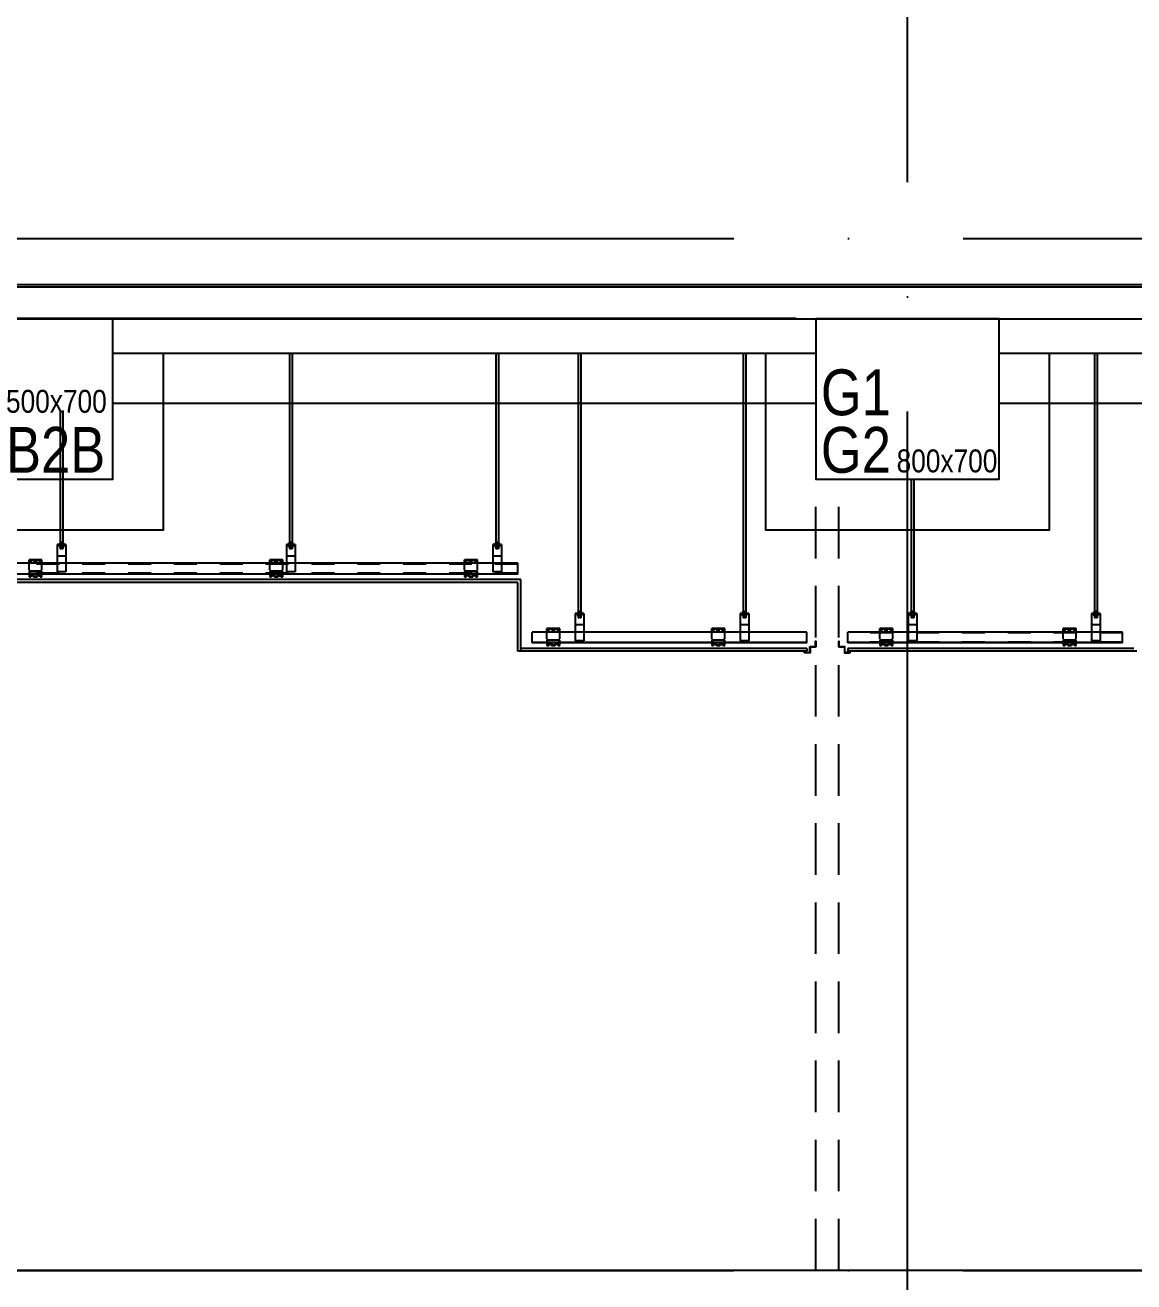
# Model space of a CAD drawing. Header units: millimetres. Extents: x 4754612 to 5801174, y 2368242 to 2777223.
# Drawn here: x 4925814 to 4930651, y 2617700 to 2623180 of the extents above; entities that cross this region are included whole.
import ezdxf
from ezdxf.enums import TextEntityAlignment as Align

# ---------------------------------------------------------------- set-up
doc = ezdxf.new("R2010")
doc.units = ezdxf.units.MM
doc.header["$LTSCALE"] = 1000
for name, pattern in [('CEN', [6.2, 6, -0.1, 0, -0.1]), ('HID', [0.345, 0.225, -0.12]), ('HIDDEN', [2, 1, -1])]:
    doc.linetypes.add(name, pattern=pattern)
doc.layers.get('DEFPOINTS').update_dxf_attribs({"color": 151})
for name, color, linetype in [('4', 4, 'Continuous'), ('8', 8, 'Continuous'), ('A-중심선', 10, 'CEN'), ('CON', 2, 'Continuous'), ('ELE-06', 6, 'Continuous'), ('ELE-2', 4, 'Continuous'), ('ELE-8', 8, 'Continuous'), ('FIN', 40, 'Continuous'), ('helco', 7, 'Continuous'), ('INS', 251, 'Continuous')]:
    doc.layers.add(name, color=color, linetype=linetype)
doc.styles.add('A.NARROW', font='ARIALN.TTF')

# ---------------------------------------------------------------- blocks, each defined once
blk = doc.blocks.new('A$C169C7E02')
at = {"layer": 'CON'}
blk.add_lwpolyline([(0, 0), (0, -700), (800, -700), (800, -400), (800, -400), (800, 0)], close=True, dxfattribs=at)
at = {"layer": 'DEFPOINTS', "style": 'A.NARROW'}
for s, height, p in [('G1', 200, (22.1, -320.6, 0)), ('G2', 200, (22.1, -571.6, 0)), ('800x700', 100, (352.5, -619.7, 0))]:
    blk.add_text(s, height=height, dxfattribs=at).set_placement(p, align=Align.MIDDLE_LEFT)
blk = doc.blocks.new('A$C47A51C4E')
at = {"layer": 'CON'}
blk.add_lwpolyline([(0, 300), (500, 300), (500, 1000), (0, 1000)], close=True, dxfattribs=at)
at = {"layer": 'DEFPOINTS', "style": 'A.NARROW'}
for s, height, p in [('500x700', 100, (33.3, 640.2, 0)), ('B2B', 200, (33.3, 428.4, 0))]:
    blk.add_text(s, height=height, dxfattribs=at).set_placement(p, align=Align.MIDDLE_LEFT)

msp = doc.modelspace()

# ---------------------------------------------------------------- linework, layer by layer
at = {"layer": '4', "ltscale": 0.1}
for points in [[(4929213.3, 2620443.621), (4929213.3, 2620449.621), (4929214.3, 2620449.621), (4929214.3, 2620444.621), (4929237.3, 2620444.621), (4929237.3, 2620469.621), (4929262.3, 2620469.621), (4929262.3, 2620493.621), (4929263.3, 2620493.621), (4929263.3, 2620468.621), (4929238.3, 2620468.621), (4929238.3, 2620443.621), (4929213.3, 2620443.621)], [(4929413.3, 2620443.621), (4929413.3, 2620449.621), (4929412.3, 2620449.621), (4929412.3, 2620444.621), (4929389.3, 2620444.621), (4929389.3, 2620469.621), (4929364.3, 2620469.621), (4929364.3, 2620493.621), (4929363.3, 2620493.621), (4929363.3, 2620468.621), (4929388.3, 2620468.621), (4929388.3, 2620443.621), (4929413.3, 2620443.621)]]:
    msp.add_lwpolyline(points, dxfattribs=at)
at = {"layer": '8'}
for p, q in [((4926967.543, 2621749.621), (4926967.543, 2620920.871)), ((4926978.793, 2621749.621), (4926978.793, 2620920.871)), ((4927867.543, 2621749.621), (4927867.543, 2620920.871)), ((4927878.793, 2621749.621), (4927878.793, 2620920.871)), ((4928227.22, 2621749.621), (4928227.22, 2620620.871)), ((4928238.47, 2621749.621), (4928238.47, 2620620.871)), ((4928946.075, 2621749.621), (4928946.075, 2620620.871)), ((4928957.325, 2621749.621), (4928957.325, 2620620.871)), ((4930479.167, 2621749.621), (4930479.167, 2620620.871)), ((4930490.417, 2621749.621), (4930490.417, 2620620.871)), ((4925967.543, 2621499.621), (4925967.543, 2620920.871)), ((4925978.793, 2621499.621), (4925978.793, 2620920.871)), ((4929679.167, 2621199.621), (4929679.167, 2620620.871)), ((4929690.417, 2621199.621), (4929690.417, 2620620.871)), ((4925954.418, 2620914.621), (4925954.418, 2620795.871)), ((4925991.918, 2620914.621), (4925954.418, 2620914.621)), ((4925991.918, 2620910.871), (4925954.418, 2620910.871)), ((4925984.418, 2620918.371), (4925961.918, 2620918.371)), ((4925961.918, 2620918.371), (4925961.918, 2620914.621)), ((4925961.918, 2620910.871), (4925961.918, 2620907.121)), ((4925984.418, 2620907.121), (4925961.918, 2620907.121)), ((4925965.668, 2620918.371), (4925965.668, 2620914.621)), ((4925965.668, 2620910.871), (4925965.668, 2620907.121)), ((4925978.793, 2620923.371), (4925967.543, 2620923.371)), ((4925978.793, 2620920.871), (4925967.543, 2620920.871)), ((4925967.543, 2620907.121), (4925967.543, 2620895.871)), ((4925978.793, 2620905.871), (4925967.543, 2620905.871)), ((4925978.793, 2620903.371), (4925967.543, 2620903.371)), ((4925978.793, 2620900.871), (4925967.543, 2620900.871)), ((4925978.793, 2620898.371), (4925967.543, 2620898.371)), ((4925978.793, 2620898.371), (4925967.543, 2620898.371)), ((4925978.793, 2620895.871), (4925967.543, 2620895.871)), ((4925978.793, 2620907.121), (4925978.793, 2620895.871)), ((4925980.668, 2620918.371), (4925980.668, 2620914.621)), ((4925980.668, 2620910.871), (4925980.668, 2620907.121)), ((4925984.418, 2620918.371), (4925984.418, 2620914.621)), ((4925984.418, 2620910.871), (4925984.418, 2620907.121)), ((4925991.918, 2620914.621), (4925991.918, 2620795.871)), ((4926954.418, 2620914.621), (4926954.418, 2620795.871)), ((4926991.918, 2620914.621), (4926954.418, 2620914.621)), ((4926991.918, 2620910.871), (4926954.418, 2620910.871)), ((4926984.418, 2620918.371), (4926961.918, 2620918.371)), ((4926961.918, 2620918.371), (4926961.918, 2620914.621)), ((4926961.918, 2620910.871), (4926961.918, 2620907.121)), ((4926984.418, 2620907.121), (4926961.918, 2620907.121)), ((4926965.668, 2620918.371), (4926965.668, 2620914.621)), ((4926965.668, 2620910.871), (4926965.668, 2620907.121)), ((4926978.793, 2620923.371), (4926967.543, 2620923.371)), ((4926978.793, 2620920.871), (4926967.543, 2620920.871)), ((4926967.543, 2620907.121), (4926967.543, 2620895.871)), ((4926978.793, 2620905.871), (4926967.543, 2620905.871)), ((4926978.793, 2620903.371), (4926967.543, 2620903.371)), ((4926978.793, 2620900.871), (4926967.543, 2620900.871)), ((4926978.793, 2620898.371), (4926967.543, 2620898.371)), ((4926978.793, 2620898.371), (4926967.543, 2620898.371)), ((4926978.793, 2620895.871), (4926967.543, 2620895.871)), ((4926978.793, 2620907.121), (4926978.793, 2620895.871)), ((4926980.668, 2620918.371), (4926980.668, 2620914.621)), ((4926980.668, 2620910.871), (4926980.668, 2620907.121)), ((4926984.418, 2620918.371), (4926984.418, 2620914.621)), ((4926984.418, 2620910.871), (4926984.418, 2620907.121)), ((4926991.918, 2620914.621), (4926991.918, 2620795.871)), ((4927854.418, 2620914.621), (4927854.418, 2620795.871)), ((4927891.918, 2620914.621), (4927854.418, 2620914.621)), ((4927891.918, 2620910.871), (4927854.418, 2620910.871)), ((4927884.418, 2620918.371), (4927861.918, 2620918.371)), ((4927861.918, 2620918.371), (4927861.918, 2620914.621)), ((4927861.918, 2620910.871), (4927861.918, 2620907.121)), ((4927884.418, 2620907.121), (4927861.918, 2620907.121)), ((4927865.668, 2620918.371), (4927865.668, 2620914.621)), ((4927865.668, 2620910.871), (4927865.668, 2620907.121)), ((4927878.793, 2620923.371), (4927867.543, 2620923.371)), ((4927878.793, 2620920.871), (4927867.543, 2620920.871)), ((4927867.543, 2620907.121), (4927867.543, 2620895.871)), ((4927878.793, 2620905.871), (4927867.543, 2620905.871)), ((4927878.793, 2620903.371), (4927867.543, 2620903.371)), ((4927878.793, 2620900.871), (4927867.543, 2620900.871)), ((4927878.793, 2620898.371), (4927867.543, 2620898.371)), ((4927878.793, 2620898.371), (4927867.543, 2620898.371)), ((4927878.793, 2620895.871), (4927867.543, 2620895.871)), ((4927878.793, 2620907.121), (4927878.793, 2620895.871)), ((4927880.668, 2620918.371), (4927880.668, 2620914.621)), ((4927880.668, 2620910.871), (4927880.668, 2620907.121)), ((4927884.418, 2620918.371), (4927884.418, 2620914.621)), ((4927884.418, 2620910.871), (4927884.418, 2620907.121)), ((4927891.918, 2620914.621), (4927891.918, 2620795.871)), ((4925887.17, 2620848.371), (4925830.92, 2620848.371)), ((4925830.92, 2620804.621), (4925830.92, 2620848.371)), ((4925887.17, 2620845.871), (4925830.92, 2620845.871)), ((4925834.531, 2620837.121), (4925830.92, 2620837.121)), ((4925839.67, 2620837.121), (4925835.891, 2620837.121)), ((4925839.67, 2620843.039), (4925839.67, 2620848.371)), ((4925839.67, 2620837.121), (4925839.67, 2620841.34)), ((4925854.67, 2620843.039), (4925854.67, 2620848.371)), ((4925854.67, 2620837.121), (4925854.67, 2620841.34)), ((4925858.678, 2620837.121), (4925854.67, 2620837.121)), ((4925863.42, 2620837.121), (4925860.378, 2620837.121)), ((4925863.42, 2620843.039), (4925863.42, 2620848.371)), ((4925863.42, 2620837.121), (4925863.42, 2620841.34)), ((4925878.42, 2620843.039), (4925878.42, 2620848.371)), ((4925878.42, 2620837.121), (4925878.42, 2620841.34)), ((4925881.464, 2620837.121), (4925878.42, 2620837.121)), ((4925887.17, 2620837.121), (4925883.505, 2620837.121)), ((4925887.17, 2620804.621), (4925887.17, 2620848.371)), ((4925991.918, 2620864.621), (4925954.418, 2620864.621)), ((4926937.569, 2620848.371), (4926881.319, 2620848.371)), ((4926881.319, 2620804.621), (4926881.319, 2620848.371)), ((4926937.569, 2620845.871), (4926881.319, 2620845.871)), ((4926884.93, 2620837.121), (4926881.319, 2620837.121)), ((4926890.069, 2620837.121), (4926886.29, 2620837.121)), ((4926890.069, 2620843.039), (4926890.069, 2620848.371)), ((4926890.069, 2620837.121), (4926890.069, 2620841.34)), ((4926905.069, 2620843.039), (4926905.069, 2620848.371)), ((4926905.069, 2620837.121), (4926905.069, 2620841.34)), ((4926909.077, 2620837.121), (4926905.069, 2620837.121)), ((4926913.819, 2620837.121), (4926910.778, 2620837.121)), ((4926913.819, 2620843.039), (4926913.819, 2620848.371)), ((4926913.819, 2620837.121), (4926913.819, 2620841.34)), ((4926928.819, 2620843.039), (4926928.819, 2620848.371)), ((4926928.819, 2620837.121), (4926928.819, 2620841.34)), ((4926931.864, 2620837.121), (4926928.819, 2620837.121)), ((4926937.569, 2620837.121), (4926933.904, 2620837.121)), ((4926937.569, 2620804.621), (4926937.569, 2620848.371)), ((4926991.918, 2620864.621), (4926954.418, 2620864.621)), ((4927787.17, 2620848.371), (4927730.92, 2620848.371)), ((4927730.92, 2620804.621), (4927730.92, 2620848.371)), ((4927787.17, 2620845.871), (4927730.92, 2620845.871)), ((4927734.531, 2620837.121), (4927730.92, 2620837.121)), ((4927739.67, 2620837.121), (4927735.891, 2620837.121)), ((4927739.67, 2620843.039), (4927739.67, 2620848.371)), ((4927739.67, 2620837.121), (4927739.67, 2620841.34)), ((4927754.67, 2620843.039), (4927754.67, 2620848.371)), ((4927754.67, 2620837.121), (4927754.67, 2620841.34)), ((4927758.678, 2620837.121), (4927754.67, 2620837.121)), ((4927763.42, 2620837.121), (4927760.378, 2620837.121)), ((4927763.42, 2620843.039), (4927763.42, 2620848.371)), ((4927763.42, 2620837.121), (4927763.42, 2620841.34)), ((4927778.42, 2620843.039), (4927778.42, 2620848.371)), ((4927778.42, 2620837.121), (4927778.42, 2620841.34)), ((4927781.464, 2620837.121), (4927778.42, 2620837.121)), ((4927787.17, 2620837.121), (4927783.505, 2620837.121)), ((4927787.17, 2620804.621), (4927787.17, 2620848.371)), ((4927891.918, 2620864.621), (4927854.418, 2620864.621)), ((4925837.17, 2620798.371), (4925830.92, 2620804.621)), ((4925830.92, 2620798.371), (4925830.92, 2620774.621)), ((4925837.17, 2620798.371), (4925830.92, 2620798.371)), ((4925833.42, 2620795.871), (4925833.42, 2620777.121)), ((4925837.17, 2620795.871), (4925833.42, 2620795.871)), ((4925884.67, 2620788.371), (4925833.42, 2620788.371)), ((4925833.42, 2620777.121), (4925836.284, 2620777.121)), ((4925880.92, 2620798.371), (4925837.17, 2620798.371)), ((4925837.17, 2620795.871), (4925837.17, 2620798.371)), ((4925853.055, 2620777.121), (4925865.034, 2620777.121)), ((4925880.92, 2620798.371), (4925887.17, 2620804.621)), ((4925880.92, 2620795.871), (4925880.92, 2620798.371)), ((4925887.17, 2620798.371), (4925880.92, 2620798.371)), ((4925884.67, 2620795.871), (4925880.92, 2620795.871)), ((4925881.805, 2620777.121), (4925884.67, 2620777.121)), ((4925884.67, 2620777.121), (4925884.67, 2620795.871)), ((4925887.17, 2620774.621), (4925887.17, 2620798.371)), ((4925991.918, 2620795.871), (4925954.418, 2620795.871)), ((4926887.569, 2620798.371), (4926881.319, 2620804.621)), ((4926881.319, 2620798.371), (4926881.319, 2620774.621)), ((4926887.569, 2620798.371), (4926881.319, 2620798.371)), ((4926883.819, 2620795.871), (4926883.819, 2620777.121)), ((4926887.569, 2620795.871), (4926883.819, 2620795.871)), ((4926883.819, 2620777.121), (4926886.684, 2620777.121)), ((4926931.319, 2620798.371), (4926887.569, 2620798.371)), ((4926887.569, 2620795.871), (4926887.569, 2620798.371)), ((4926903.454, 2620777.121), (4926915.434, 2620777.121)), ((4926931.319, 2620798.371), (4926937.569, 2620804.621)), ((4926937.569, 2620798.371), (4926931.319, 2620798.371)), ((4926931.319, 2620795.871), (4926931.319, 2620798.371)), ((4926935.069, 2620795.871), (4926931.319, 2620795.871)), ((4926932.204, 2620777.121), (4926935.069, 2620777.121)), ((4926935.069, 2620777.121), (4926935.069, 2620795.871)), ((4926937.569, 2620774.621), (4926937.569, 2620798.371)), ((4926991.918, 2620795.871), (4926954.418, 2620795.871)), ((4927737.17, 2620798.371), (4927730.92, 2620804.621)), ((4927730.92, 2620798.371), (4927730.92, 2620774.621)), ((4927737.17, 2620798.371), (4927730.92, 2620798.371)), ((4927733.42, 2620795.871), (4927733.42, 2620777.121)), ((4927737.17, 2620795.871), (4927733.42, 2620795.871)), ((4927784.67, 2620788.371), (4927733.42, 2620788.371)), ((4927733.42, 2620777.121), (4927736.284, 2620777.121)), ((4927780.92, 2620798.371), (4927737.17, 2620798.371)), ((4927737.17, 2620795.871), (4927737.17, 2620798.371)), ((4927753.055, 2620777.121), (4927765.034, 2620777.121)), ((4927780.92, 2620798.371), (4927787.17, 2620804.621)), ((4927780.92, 2620795.871), (4927780.92, 2620798.371)), ((4927787.17, 2620798.371), (4927780.92, 2620798.371)), ((4927784.67, 2620795.871), (4927780.92, 2620795.871)), ((4927781.805, 2620777.121), (4927784.67, 2620777.121)), ((4927784.67, 2620777.121), (4927784.67, 2620795.871)), ((4927787.17, 2620774.621), (4927787.17, 2620798.371)), ((4927891.918, 2620795.871), (4927854.418, 2620795.871)), ((4925830.92, 2620774.621), (4925838.42, 2620774.621)), ((4925850.92, 2620774.621), (4925867.17, 2620774.621)), ((4925879.67, 2620774.621), (4925887.17, 2620774.621)), ((4926881.319, 2620774.621), (4926888.819, 2620774.621)), ((4926901.319, 2620774.621), (4926917.569, 2620774.621)), ((4926930.069, 2620774.621), (4926937.569, 2620774.621)), ((4927730.92, 2620774.621), (4927738.42, 2620774.621)), ((4927750.92, 2620774.621), (4927767.17, 2620774.621)), ((4927779.67, 2620774.621), (4927787.17, 2620774.621)), ((4928214.095, 2620614.621), (4928214.095, 2620495.871)), ((4928251.595, 2620614.621), (4928214.095, 2620614.621)), ((4928244.095, 2620618.371), (4928221.595, 2620618.371)), ((4928221.595, 2620618.371), (4928221.595, 2620614.621)), ((4928225.345, 2620618.371), (4928225.345, 2620614.621)), ((4928238.47, 2620623.371), (4928227.22, 2620623.371)), ((4928238.47, 2620620.871), (4928227.22, 2620620.871)), ((4928240.345, 2620618.371), (4928240.345, 2620614.621)), ((4928244.095, 2620618.371), (4928244.095, 2620614.621)), ((4928251.595, 2620614.621), (4928251.595, 2620495.871)), ((4928932.95, 2620614.621), (4928932.95, 2620495.871)), ((4928970.45, 2620614.621), (4928932.95, 2620614.621)), ((4928962.95, 2620618.371), (4928940.45, 2620618.371)), ((4928940.45, 2620618.371), (4928940.45, 2620614.621)), ((4928944.2, 2620618.371), (4928944.2, 2620614.621)), ((4928957.325, 2620623.371), (4928946.075, 2620623.371)), ((4928957.325, 2620620.871), (4928946.075, 2620620.871)), ((4928959.2, 2620618.371), (4928959.2, 2620614.621)), ((4928962.95, 2620618.371), (4928962.95, 2620614.621)), ((4928970.45, 2620614.621), (4928970.45, 2620495.871)), ((4929666.042, 2620614.621), (4929666.042, 2620495.871)), ((4929703.542, 2620614.621), (4929666.042, 2620614.621)), ((4929696.042, 2620618.371), (4929673.542, 2620618.371)), ((4929673.542, 2620618.371), (4929673.542, 2620614.621)), ((4929677.292, 2620618.371), (4929677.292, 2620614.621)), ((4929690.417, 2620623.371), (4929679.167, 2620623.371)), ((4929690.417, 2620620.871), (4929679.167, 2620620.871)), ((4929692.292, 2620618.371), (4929692.292, 2620614.621)), ((4929696.042, 2620618.371), (4929696.042, 2620614.621)), ((4929703.542, 2620614.621), (4929703.542, 2620495.871)), ((4930466.042, 2620614.621), (4930466.042, 2620495.871)), ((4930503.542, 2620614.621), (4930466.042, 2620614.621)), ((4930496.042, 2620618.371), (4930473.542, 2620618.371)), ((4930473.542, 2620618.371), (4930473.542, 2620614.621)), ((4930477.292, 2620618.371), (4930477.292, 2620614.621)), ((4930490.417, 2620623.371), (4930479.167, 2620623.371)), ((4930490.417, 2620620.871), (4930479.167, 2620620.871)), ((4930492.292, 2620618.371), (4930492.292, 2620614.621)), ((4930496.042, 2620618.371), (4930496.042, 2620614.621)), ((4930503.542, 2620614.621), (4930503.542, 2620495.871)), ((4928251.595, 2620610.871), (4928214.095, 2620610.871)), ((4928251.595, 2620564.621), (4928214.095, 2620564.621)), ((4928221.595, 2620610.871), (4928221.595, 2620607.121)), ((4928244.095, 2620607.121), (4928221.595, 2620607.121)), ((4928225.345, 2620610.871), (4928225.345, 2620607.121)), ((4928227.22, 2620607.121), (4928227.22, 2620595.871)), ((4928238.47, 2620605.871), (4928227.22, 2620605.871)), ((4928238.47, 2620603.371), (4928227.22, 2620603.371)), ((4928238.47, 2620600.871), (4928227.22, 2620600.871)), ((4928238.47, 2620598.371), (4928227.22, 2620598.371)), ((4928238.47, 2620598.371), (4928227.22, 2620598.371)), ((4928238.47, 2620595.871), (4928227.22, 2620595.871)), ((4928238.47, 2620607.121), (4928238.47, 2620595.871)), ((4928240.345, 2620610.871), (4928240.345, 2620607.121)), ((4928244.095, 2620610.871), (4928244.095, 2620607.121)), ((4928970.45, 2620610.871), (4928932.95, 2620610.871)), ((4928970.45, 2620564.621), (4928932.95, 2620564.621)), ((4928940.45, 2620610.871), (4928940.45, 2620607.121)), ((4928962.95, 2620607.121), (4928940.45, 2620607.121)), ((4928944.2, 2620610.871), (4928944.2, 2620607.121)), ((4928946.075, 2620607.121), (4928946.075, 2620595.871)), ((4928957.325, 2620605.871), (4928946.075, 2620605.871)), ((4928957.325, 2620603.371), (4928946.075, 2620603.371)), ((4928957.325, 2620600.871), (4928946.075, 2620600.871)), ((4928957.325, 2620598.371), (4928946.075, 2620598.371)), ((4928957.325, 2620598.371), (4928946.075, 2620598.371)), ((4928957.325, 2620595.871), (4928946.075, 2620595.871)), ((4928957.325, 2620607.121), (4928957.325, 2620595.871)), ((4928959.2, 2620610.871), (4928959.2, 2620607.121)), ((4928962.95, 2620610.871), (4928962.95, 2620607.121)), ((4929703.542, 2620610.871), (4929666.042, 2620610.871)), ((4929703.542, 2620564.621), (4929666.042, 2620564.621)), ((4929673.542, 2620610.871), (4929673.542, 2620607.121)), ((4929696.042, 2620607.121), (4929673.542, 2620607.121)), ((4929677.292, 2620610.871), (4929677.292, 2620607.121)), ((4929679.167, 2620607.121), (4929679.167, 2620595.871)), ((4929690.417, 2620605.871), (4929679.167, 2620605.871)), ((4929690.417, 2620603.371), (4929679.167, 2620603.371)), ((4929690.417, 2620600.871), (4929679.167, 2620600.871)), ((4929690.417, 2620598.371), (4929679.167, 2620598.371)), ((4929690.417, 2620598.371), (4929679.167, 2620598.371)), ((4929690.417, 2620595.871), (4929679.167, 2620595.871)), ((4929690.417, 2620607.121), (4929690.417, 2620595.871)), ((4929692.292, 2620610.871), (4929692.292, 2620607.121)), ((4929696.042, 2620610.871), (4929696.042, 2620607.121)), ((4930503.542, 2620610.871), (4930466.042, 2620610.871)), ((4930503.542, 2620564.621), (4930466.042, 2620564.621)), ((4930473.542, 2620610.871), (4930473.542, 2620607.121)), ((4930496.042, 2620607.121), (4930473.542, 2620607.121)), ((4930477.292, 2620610.871), (4930477.292, 2620607.121)), ((4930479.167, 2620607.121), (4930479.167, 2620595.871)), ((4930490.417, 2620605.871), (4930479.167, 2620605.871)), ((4930490.417, 2620603.371), (4930479.167, 2620603.371)), ((4930490.417, 2620600.871), (4930479.167, 2620600.871)), ((4930490.417, 2620598.371), (4930479.167, 2620598.371)), ((4930490.417, 2620598.371), (4930479.167, 2620598.371)), ((4930490.417, 2620595.871), (4930479.167, 2620595.871)), ((4930490.417, 2620607.121), (4930490.417, 2620595.871)), ((4930492.292, 2620610.871), (4930492.292, 2620607.121)), ((4930496.042, 2620610.871), (4930496.042, 2620607.121)), ((4928146.846, 2620548.371), (4928090.596, 2620548.371)), ((4928090.596, 2620504.621), (4928090.596, 2620548.371)), ((4928146.846, 2620545.871), (4928090.596, 2620545.871)), ((4928094.207, 2620537.121), (4928090.596, 2620537.121)), ((4928096.846, 2620498.371), (4928090.596, 2620504.621)), ((4928099.346, 2620537.121), (4928095.568, 2620537.121)), ((4928099.346, 2620543.039), (4928099.346, 2620548.371)), ((4928099.346, 2620537.121), (4928099.346, 2620541.34)), ((4928114.346, 2620543.039), (4928114.346, 2620548.371)), ((4928114.346, 2620537.121), (4928114.346, 2620541.34)), ((4928118.354, 2620537.121), (4928114.346, 2620537.121)), ((4928123.096, 2620537.121), (4928120.055, 2620537.121)), ((4928123.096, 2620543.039), (4928123.096, 2620548.371)), ((4928123.096, 2620537.121), (4928123.096, 2620541.34)), ((4928138.096, 2620543.039), (4928138.096, 2620548.371)), ((4928138.096, 2620537.121), (4928138.096, 2620541.34)), ((4928141.141, 2620537.121), (4928138.096, 2620537.121)), ((4928140.596, 2620498.371), (4928146.846, 2620504.621)), ((4928146.846, 2620537.121), (4928143.181, 2620537.121)), ((4928146.846, 2620504.621), (4928146.846, 2620548.371)), ((4928865.701, 2620548.371), (4928809.451, 2620548.371)), ((4928809.451, 2620504.621), (4928809.451, 2620548.371)), ((4928865.701, 2620545.871), (4928809.451, 2620545.871)), ((4928813.062, 2620537.121), (4928809.451, 2620537.121)), ((4928815.701, 2620498.371), (4928809.451, 2620504.621)), ((4928818.201, 2620537.121), (4928814.423, 2620537.121)), ((4928818.201, 2620543.039), (4928818.201, 2620548.371)), ((4928818.201, 2620537.121), (4928818.201, 2620541.34)), ((4928833.201, 2620543.039), (4928833.201, 2620548.371)), ((4928833.201, 2620537.121), (4928833.201, 2620541.34)), ((4928837.209, 2620537.121), (4928833.201, 2620537.121)), ((4928841.951, 2620537.121), (4928838.91, 2620537.121)), ((4928841.951, 2620543.039), (4928841.951, 2620548.371)), ((4928841.951, 2620537.121), (4928841.951, 2620541.34)), ((4928856.951, 2620543.039), (4928856.951, 2620548.371)), ((4928856.951, 2620537.121), (4928856.951, 2620541.34)), ((4928859.996, 2620537.121), (4928856.951, 2620537.121)), ((4928859.451, 2620498.371), (4928865.701, 2620504.621)), ((4928865.701, 2620537.121), (4928862.036, 2620537.121)), ((4928865.701, 2620504.621), (4928865.701, 2620548.371)), ((4929598.793, 2620548.371), (4929542.543, 2620548.371)), ((4929542.543, 2620504.621), (4929542.543, 2620548.371)), ((4929598.793, 2620545.871), (4929542.543, 2620545.871)), ((4929546.154, 2620537.121), (4929542.543, 2620537.121)), ((4929548.793, 2620498.371), (4929542.543, 2620504.621)), ((4929551.293, 2620537.121), (4929547.515, 2620537.121)), ((4929551.293, 2620543.039), (4929551.293, 2620548.371)), ((4929551.293, 2620537.121), (4929551.293, 2620541.34)), ((4929566.293, 2620543.039), (4929566.293, 2620548.371)), ((4929566.293, 2620537.121), (4929566.293, 2620541.34)), ((4929570.301, 2620537.121), (4929566.293, 2620537.121)), ((4929575.043, 2620537.121), (4929572.002, 2620537.121)), ((4929575.043, 2620543.039), (4929575.043, 2620548.371)), ((4929575.043, 2620537.121), (4929575.043, 2620541.34)), ((4929590.043, 2620543.039), (4929590.043, 2620548.371)), ((4929590.043, 2620537.121), (4929590.043, 2620541.34)), ((4929593.088, 2620537.121), (4929590.043, 2620537.121)), ((4929592.543, 2620498.371), (4929598.793, 2620504.621)), ((4929598.793, 2620537.121), (4929595.128, 2620537.121)), ((4929598.793, 2620504.621), (4929598.793, 2620548.371)), ((4930398.793, 2620548.371), (4930342.543, 2620548.371)), ((4930342.543, 2620504.621), (4930342.543, 2620548.371)), ((4930398.793, 2620545.871), (4930342.543, 2620545.871)), ((4930346.154, 2620537.121), (4930342.543, 2620537.121)), ((4930348.793, 2620498.371), (4930342.543, 2620504.621)), ((4930351.293, 2620537.121), (4930347.515, 2620537.121)), ((4930351.293, 2620543.039), (4930351.293, 2620548.371)), ((4930351.293, 2620537.121), (4930351.293, 2620541.34)), ((4930366.293, 2620543.039), (4930366.293, 2620548.371)), ((4930366.293, 2620537.121), (4930366.293, 2620541.34)), ((4930370.301, 2620537.121), (4930366.293, 2620537.121)), ((4930375.043, 2620537.121), (4930372.002, 2620537.121)), ((4930375.043, 2620543.039), (4930375.043, 2620548.371)), ((4930375.043, 2620537.121), (4930375.043, 2620541.34)), ((4930390.043, 2620543.039), (4930390.043, 2620548.371)), ((4930390.043, 2620537.121), (4930390.043, 2620541.34)), ((4930393.088, 2620537.121), (4930390.043, 2620537.121)), ((4930392.543, 2620498.371), (4930398.793, 2620504.621)), ((4930398.793, 2620537.121), (4930395.128, 2620537.121)), ((4930398.793, 2620504.621), (4930398.793, 2620548.371)), ((4929224.3, 2620488.371), (4928025.8, 2620488.371)), ((4928090.596, 2620498.371), (4928090.596, 2620474.621)), ((4928096.846, 2620498.371), (4928090.596, 2620498.371)), ((4928090.596, 2620474.621), (4928098.096, 2620474.621)), ((4928093.096, 2620495.871), (4928093.096, 2620477.121)), ((4928096.846, 2620495.871), (4928093.096, 2620495.871)), ((4928144.346, 2620488.371), (4928093.096, 2620488.371)), ((4928093.096, 2620477.121), (4928095.961, 2620477.121)), ((4928140.596, 2620498.371), (4928096.846, 2620498.371)), ((4928096.846, 2620495.871), (4928096.846, 2620498.371)), ((4928110.596, 2620474.621), (4928126.846, 2620474.621)), ((4928112.731, 2620477.121), (4928124.711, 2620477.121)), ((4928139.346, 2620474.621), (4928146.846, 2620474.621)), ((4928140.596, 2620495.871), (4928140.596, 2620498.371)), ((4928146.846, 2620498.371), (4928140.596, 2620498.371)), ((4928144.346, 2620495.871), (4928140.596, 2620495.871)), ((4928141.481, 2620477.121), (4928144.346, 2620477.121)), ((4928144.346, 2620477.121), (4928144.346, 2620495.871)), ((4928146.846, 2620474.621), (4928146.846, 2620498.371)), ((4928251.595, 2620495.871), (4928214.095, 2620495.871)), ((4928809.451, 2620498.371), (4928809.451, 2620474.621)), ((4928815.701, 2620498.371), (4928809.451, 2620498.371)), ((4928809.451, 2620474.621), (4928816.951, 2620474.621)), ((4928811.951, 2620495.871), (4928811.951, 2620477.121)), ((4928815.701, 2620495.871), (4928811.951, 2620495.871)), ((4928863.201, 2620488.371), (4928811.951, 2620488.371)), ((4928811.951, 2620477.121), (4928814.816, 2620477.121)), ((4928859.451, 2620498.371), (4928815.701, 2620498.371)), ((4928815.701, 2620495.871), (4928815.701, 2620498.371)), ((4928829.451, 2620474.621), (4928845.701, 2620474.621)), ((4928831.586, 2620477.121), (4928843.566, 2620477.121)), ((4928858.201, 2620474.621), (4928865.701, 2620474.621)), ((4928859.451, 2620495.871), (4928859.451, 2620498.371)), ((4928865.701, 2620498.371), (4928859.451, 2620498.371)), ((4928863.201, 2620495.871), (4928859.451, 2620495.871)), ((4928860.336, 2620477.121), (4928863.201, 2620477.121)), ((4928863.201, 2620477.121), (4928863.201, 2620495.871)), ((4928865.701, 2620474.621), (4928865.701, 2620498.371)), ((4928970.45, 2620495.871), (4928932.95, 2620495.871)), ((4930600.8, 2620488.371), (4929402.687, 2620488.371)), ((4929542.543, 2620498.371), (4929542.543, 2620474.621)), ((4929548.793, 2620498.371), (4929542.543, 2620498.371)), ((4929542.543, 2620474.621), (4929550.043, 2620474.621)), ((4929545.043, 2620495.871), (4929545.043, 2620477.121)), ((4929548.793, 2620495.871), (4929545.043, 2620495.871)), ((4929596.293, 2620488.371), (4929545.043, 2620488.371)), ((4929545.043, 2620477.121), (4929547.908, 2620477.121)), ((4929592.543, 2620498.371), (4929548.793, 2620498.371)), ((4929548.793, 2620495.871), (4929548.793, 2620498.371)), ((4929562.543, 2620474.621), (4929578.793, 2620474.621)), ((4929564.678, 2620477.121), (4929576.658, 2620477.121)), ((4929591.293, 2620474.621), (4929598.793, 2620474.621)), ((4929592.543, 2620495.871), (4929592.543, 2620498.371)), ((4929598.793, 2620498.371), (4929592.543, 2620498.371)), ((4929596.293, 2620495.871), (4929592.543, 2620495.871)), ((4929593.428, 2620477.121), (4929596.293, 2620477.121)), ((4929596.293, 2620477.121), (4929596.293, 2620495.871)), ((4929598.793, 2620474.621), (4929598.793, 2620498.371)), ((4929703.542, 2620495.871), (4929666.042, 2620495.871)), ((4930342.543, 2620498.371), (4930342.543, 2620474.621)), ((4930348.793, 2620498.371), (4930342.543, 2620498.371)), ((4930342.543, 2620474.621), (4930350.043, 2620474.621)), ((4930345.043, 2620495.871), (4930345.043, 2620477.121)), ((4930348.793, 2620495.871), (4930345.043, 2620495.871)), ((4930396.293, 2620488.371), (4930345.043, 2620488.371)), ((4930345.043, 2620477.121), (4930347.908, 2620477.121)), ((4930392.543, 2620498.371), (4930348.793, 2620498.371)), ((4930348.793, 2620495.871), (4930348.793, 2620498.371)), ((4930362.543, 2620474.621), (4930378.793, 2620474.621)), ((4930364.678, 2620477.121), (4930376.658, 2620477.121)), ((4930391.293, 2620474.621), (4930398.793, 2620474.621)), ((4930392.543, 2620495.871), (4930392.543, 2620498.371)), ((4930398.793, 2620498.371), (4930392.543, 2620498.371)), ((4930396.293, 2620495.871), (4930392.543, 2620495.871)), ((4930393.428, 2620477.121), (4930396.293, 2620477.121)), ((4930396.293, 2620477.121), (4930396.293, 2620495.871)), ((4930398.793, 2620474.621), (4930398.793, 2620498.371)), ((4930503.542, 2620495.871), (4930466.042, 2620495.871))]:
    msp.add_line(p, q, dxfattribs=at)
at = {"layer": '8', "linetype": 'HIDDEN', "ltscale": 0.1}
for p, q in [((4927963.3, 2620829.621), (4919663.3, 2620829.621)), ((4927963.3, 2620789.621), (4919663.3, 2620789.621)), ((4930600.8, 2620529.621), (4929402.3, 2620529.621)), ((4930600.8, 2620489.621), (4929402.3, 2620489.621))]:
    msp.add_line(p, q, dxfattribs=at)
at = {"layer": '8'}
for centre, radius, start, end in [((4925844.67, 2620774.621), 8.75, 16.60155, 163.39845), ((4925844.67, 2620774.621), 6.25, 0, 180), ((4925873.42, 2620774.621), 8.75, 16.60155, 163.39845), ((4925873.42, 2620774.621), 6.25, 0, 180), ((4926895.069, 2620774.621), 8.75, 16.60155, 163.39845), ((4926895.069, 2620774.621), 6.25, 0, 180), ((4926923.819, 2620774.621), 8.75, 16.60155, 163.39845), ((4926923.819, 2620774.621), 6.25, 0, 180), ((4927744.67, 2620774.621), 8.75, 16.60155, 163.39845), ((4927744.67, 2620774.621), 6.25, 0, 180), ((4927773.42, 2620774.621), 8.75, 16.60155, 163.39845), ((4927773.42, 2620774.621), 6.25, 0, 180), ((4928104.346, 2620474.621), 8.75, 16.60155, 163.39845), ((4928104.346, 2620474.621), 6.25, 0, 180), ((4928133.096, 2620474.621), 8.75, 16.60155, 163.39845), ((4928133.096, 2620474.621), 6.25, 0, 180), ((4928823.201, 2620474.621), 8.75, 16.60155, 163.39845), ((4928823.201, 2620474.621), 6.25, 0, 180), ((4928851.951, 2620474.621), 8.75, 16.60155, 163.39845), ((4928851.951, 2620474.621), 6.25, 0, 180), ((4929556.293, 2620474.621), 8.75, 16.60155, 163.39845), ((4929556.293, 2620474.621), 6.25, 0, 180), ((4929585.043, 2620474.621), 8.75, 16.60155, 163.39845), ((4929585.043, 2620474.621), 6.25, 0, 180), ((4930356.293, 2620474.621), 8.75, 16.60155, 163.39845), ((4930356.293, 2620474.621), 6.25, 0, 180), ((4930385.043, 2620474.621), 8.75, 16.60155, 163.39845), ((4930385.043, 2620474.621), 6.25, 0, 180)]:
    msp.add_arc(centre, radius, start, end, dxfattribs=at)
at = {"layer": 'A-중심선', "ltscale": 5}
for p, q in [((4929663.3, 2560495.412), (4929663.3, 2645427.791)), ((4867905.529, 2622249.621), (5176073.3, 2622249.621)), ((4867905.529, 2621899.621), (5176073.3, 2621899.621)), ((4867905.529, 2617749.621), (5176073.3, 2617749.621))]:
    msp.add_line(p, q, dxfattribs=at)
at = {"layer": 'CON'}
for p, q in [((4908063.3, 2621899.621), (4951263.3, 2621899.621)), ((4926197.3, 2621749.621), (4929263.3, 2621749.621)), ((4930063.3, 2621749.621), (4933129.3, 2621749.621))]:
    msp.add_line(p, q, dxfattribs=at)
at = {"layer": 'ELE-06'}
msp.add_line((4951663.301, 2617749.621), (4907663.3, 2617749.621), dxfattribs=at)
at = {"layer": 'ELE-2'}
msp.add_line((4907413.3, 2622039.621), (4951913.3, 2622039.621), dxfattribs=at)
at = {"layer": 'ELE-8', "linetype": 'HIDDEN', "ltscale": 100}
msp.add_line((4907413.3, 2621902.621), (4929178.3, 2621902.621), dxfattribs=at)
at = {"layer": 'ELE-8', "color": 251, "linetype": 'HID', "ltscale": 500}
msp.add_line((4907413.3, 2621899.621), (4951913.301, 2621899.621), dxfattribs=at)
at = {"layer": 'FIN'}
msp.add_line((4907471.585, 2622049.621), (4951855.016, 2622049.621), dxfattribs=at)
at = {"layer": 'FIN', "color": 8}
for p, q in [((4927963.3, 2620833.371), (4919663.3, 2620833.371)), ((4927963.3, 2620785.871), (4927963.3, 2620833.371)), ((4927963.3, 2620785.871), (4919663.3, 2620785.871)), ((4929224.3, 2620533.371), (4928025.8, 2620533.371)), ((4928025.8, 2620485.871), (4928025.8, 2620533.371)), ((4929224.3, 2620485.871), (4929224.3, 2620533.371)), ((4930600.8, 2620533.371), (4929402.3, 2620533.371)), ((4929402.3, 2620485.871), (4929402.3, 2620533.371)), ((4930600.8, 2620485.871), (4930600.8, 2620533.371)), ((4929224.3, 2620485.871), (4928025.8, 2620485.871)), ((4930600.8, 2620485.871), (4929402.3, 2620485.871))]:
    msp.add_line(p, q, dxfattribs=at)
at = {"layer": 'FIN', "color": 150}
for p, q in [((4927975.8, 2620762.121), (4919650.8, 2620762.121)), ((4927963.3, 2620749.621), (4919663.3, 2620749.621)), ((4927963.3, 2620449.621), (4927963.3, 2620749.621)), ((4927975.8, 2620449.621), (4927975.8, 2620762.121)), ((4929224.3, 2620449.621), (4927963.3, 2620449.621)), ((4929224.3, 2620462.121), (4927975.8, 2620462.121)), ((4930650.8, 2620462.121), (4929402.3, 2620462.121)), ((4930663.3, 2620449.621), (4929402.3, 2620449.621))]:
    msp.add_line(p, q, dxfattribs=at)
at = {"layer": 'FIN', "color": 150, "flags": 128}
for points in [[(4929224.3, 2620462.122), (4929224.3, 2620449.622)], [(4929402.3, 2620462.122), (4929402.3, 2620449.622)]]:
    msp.add_lwpolyline(points, dxfattribs=at)
at = {"layer": 'helco', "linetype": 'HID'}
for p, q in [((4929263.3, 2617749.621), (4929263.3, 2621199.621)), ((4929363.3, 2617749.621), (4929363.3, 2621199.621))]:
    msp.add_line(p, q, dxfattribs=at)
at = {"layer": 'INS'}
for points in [[(4925477.3, 2621749.621), (4925477.3, 2620979.621), (4926417.3, 2620979.621), (4926417.3, 2621749.621)], [(4929043.3, 2621749.621), (4929043.3, 2620979.621), (4930283.3, 2620979.621), (4930283.3, 2621749.621)], [(4929263.3, 2621529.621), (4926197.3, 2621529.621)], [(4933129.3, 2621529.621), (4930063.3, 2621529.621)]]:
    msp.add_lwpolyline(points, dxfattribs=at)

# ---------------------------------------------------------------- block references
at = {"layer": 'CON'}
for name, p in [('A$C47A51C4E', (4925697.3, 2620899.621)), ('A$C169C7E02', (4929263.3, 2621899.621))]:
    msp.add_blockref(name, p, dxfattribs=at)

doc.saveas('drawing.dxf')
